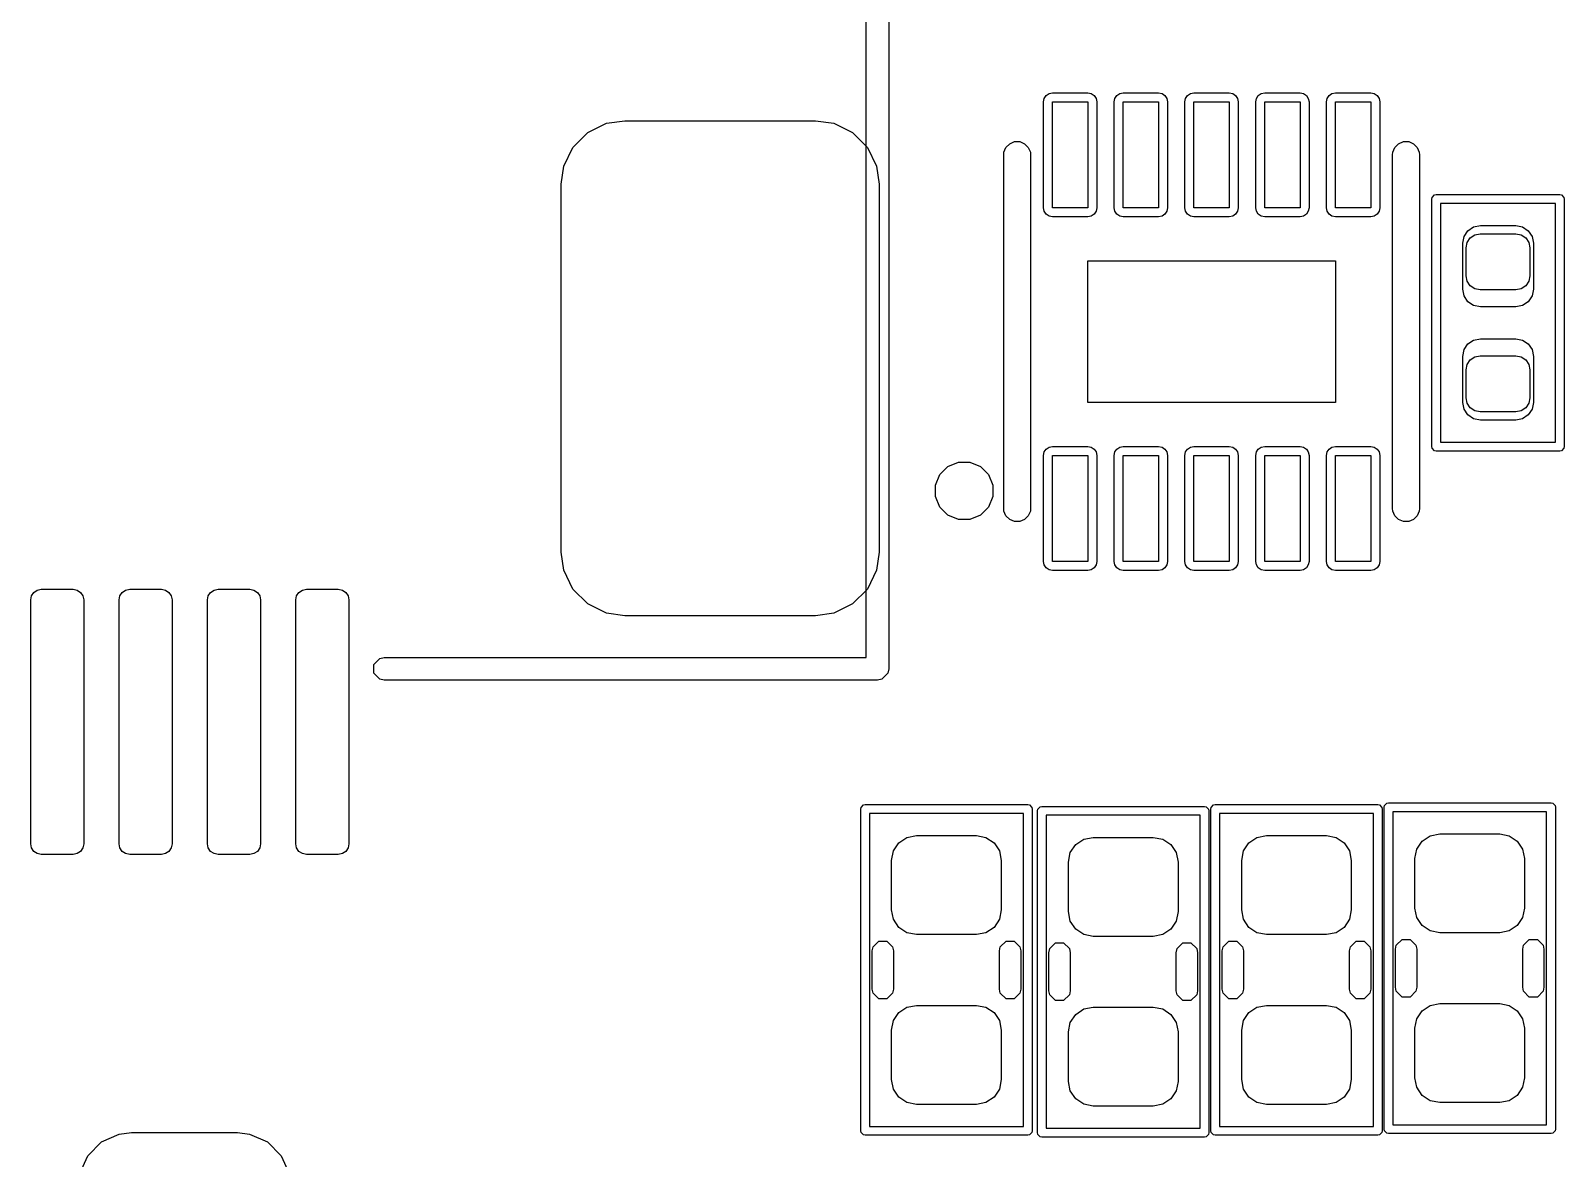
# Model space of a CAD drawing. Extents: x 76 to 193, y -170 to -23.
# Drawn here: x 153.09 to 161.77, y -89.65 to -83.27 of the extents above; entities that cross this region are included whole.
import ezdxf

# ---------------------------------------------------------------- set-up
doc = ezdxf.new("R2010")
doc.units = 0
doc.layers.add('BLACK', color=7, linetype='CONTINUOUS')

msp = doc.modelspace()

# ---------------------------------------------------------------- linework, layer by layer
at = {"layer": 'BLACK', "linetype": 'Continuous'}
for p, q in [((157.821, -86.81882), (157.821, -82.14582)), ((157.948, -82.08232), (157.948, -86.88232)), ((158.85506, -83.628637), (158.8745, -83.62477)), ((158.8745, -83.62477), (159.0745, -83.62477)), ((159.0745, -83.62477), (159.09394, -83.628637)), ((159.25506, -83.628637), (159.2745, -83.62477)), ((159.2745, -83.62477), (159.4745, -83.62477)), ((159.4745, -83.62477), (159.49394, -83.628637)), ((159.65506, -83.628637), (159.6745, -83.62477)), ((159.6745, -83.62477), (159.8745, -83.62477)), ((159.8745, -83.62477), (159.89394, -83.628637)), ((160.05506, -83.628637), (160.0745, -83.62477)), ((160.0745, -83.62477), (160.2745, -83.62477)), ((160.2745, -83.62477), (160.29394, -83.628637)), ((160.45506, -83.628637), (160.4745, -83.62477)), ((160.4745, -83.62477), (160.6745, -83.62477)), ((160.6745, -83.62477), (160.69394, -83.628637)), ((158.8237, -83.67557), (158.827567, -83.65613)), ((158.8237, -84.27557), (158.8237, -83.67557)), ((158.827567, -83.65613), (158.838579, -83.639649)), ((158.838579, -83.639649), (158.85506, -83.628637)), ((158.8745, -84.27557), (158.8745, -83.67557)), ((158.8745, -83.67557), (159.0745, -83.67557)), ((159.0745, -83.67557), (159.0745, -84.27557)), ((159.09394, -83.628637), (159.110421, -83.639649)), ((159.110421, -83.639649), (159.121433, -83.65613)), ((159.121433, -83.65613), (159.1253, -83.67557)), ((159.1253, -83.67557), (159.1253, -84.27557)), ((159.2237, -83.67557), (159.227567, -83.65613)), ((159.2237, -84.27557), (159.2237, -83.67557)), ((159.227567, -83.65613), (159.238579, -83.639649)), ((159.238579, -83.639649), (159.25506, -83.628637)), ((159.2745, -84.27557), (159.2745, -83.67557)), ((159.2745, -83.67557), (159.4745, -83.67557)), ((159.4745, -83.67557), (159.4745, -84.27557)), ((159.49394, -83.628637), (159.510421, -83.639649)), ((159.510421, -83.639649), (159.521433, -83.65613)), ((159.521433, -83.65613), (159.5253, -83.67557)), ((159.5253, -83.67557), (159.5253, -84.27557)), ((159.6237, -83.67557), (159.627567, -83.65613)), ((159.6237, -84.27557), (159.6237, -83.67557)), ((159.627567, -83.65613), (159.638579, -83.639649)), ((159.638579, -83.639649), (159.65506, -83.628637)), ((159.6745, -84.27557), (159.6745, -83.67557)), ((159.6745, -83.67557), (159.8745, -83.67557)), ((159.8745, -83.67557), (159.8745, -84.27557)), ((159.89394, -83.628637), (159.910421, -83.639649)), ((159.910421, -83.639649), (159.921433, -83.65613)), ((159.921433, -83.65613), (159.9253, -83.67557)), ((159.9253, -83.67557), (159.9253, -84.27557)), ((160.0237, -83.67557), (160.027567, -83.65613)), ((160.0237, -84.27557), (160.0237, -83.67557)), ((160.027567, -83.65613), (160.038579, -83.639649)), ((160.038579, -83.639649), (160.05506, -83.628637)), ((160.0745, -84.27557), (160.0745, -83.67557)), ((160.0745, -83.67557), (160.2745, -83.67557)), ((160.2745, -83.67557), (160.2745, -84.27557)), ((160.29394, -83.628637), (160.310421, -83.639649)), ((160.310421, -83.639649), (160.321433, -83.65613)), ((160.321433, -83.65613), (160.3253, -83.67557)), ((160.3253, -83.67557), (160.3253, -84.27557)), ((160.4237, -83.67557), (160.427567, -83.65613)), ((160.4237, -84.27557), (160.4237, -83.67557)), ((160.427567, -83.65613), (160.438579, -83.639649)), ((160.438579, -83.639649), (160.45506, -83.628637)), ((160.4745, -84.27557), (160.4745, -83.67557)), ((160.4745, -83.67557), (160.6745, -83.67557)), ((160.6745, -83.67557), (160.6745, -84.27557)), ((160.69394, -83.628637), (160.710421, -83.639649)), ((160.710421, -83.639649), (160.721433, -83.65613)), ((160.721433, -83.65613), (160.7253, -83.67557)), ((160.7253, -83.67557), (160.7253, -84.27557)), ((156.245312, -83.849334), (156.351779, -83.797286)), ((156.245312, -83.849334), (156.351779, -83.797286)), ((156.351779, -83.797286), (156.4545, -83.78232)), ((156.351779, -83.797286), (156.4545, -83.78232)), ((156.4545, -83.78232), (157.5345, -83.78232)), ((156.4545, -83.78232), (157.5345, -83.78232)), ((157.5345, -83.78232), (157.637221, -83.797286)), ((157.5345, -83.78232), (157.637221, -83.797286)), ((157.637221, -83.797286), (157.743688, -83.849334)), ((157.637221, -83.797286), (157.743688, -83.849334)), ((156.161514, -83.933132), (156.245312, -83.849334)), ((156.161514, -83.933132), (156.245312, -83.849334)), ((157.743688, -83.849334), (157.827486, -83.933132)), ((157.743688, -83.849334), (157.827486, -83.933132)), ((156.109466, -84.039599), (156.161514, -83.933132)), ((156.109466, -84.039599), (156.161514, -83.933132)), ((157.827486, -83.933132), (157.879534, -84.039599)), ((157.827486, -83.933132), (157.879534, -84.039599)), ((158.598505, -83.97557), (158.599965, -83.960744)), ((158.599965, -83.960744), (158.611312, -83.933349)), ((158.611312, -83.933349), (158.632279, -83.912382)), ((158.632279, -83.912382), (158.659674, -83.901035)), ((158.659674, -83.901035), (158.689326, -83.901035)), ((158.689326, -83.901035), (158.716721, -83.912382)), ((158.716721, -83.912382), (158.737688, -83.933349)), ((158.737688, -83.933349), (158.749035, -83.960744)), ((158.749035, -83.960744), (158.750495, -83.97557)), ((160.798505, -83.97557), (160.799965, -83.960744)), ((160.799965, -83.960744), (160.811312, -83.933349)), ((160.811312, -83.933349), (160.832279, -83.912382)), ((160.832279, -83.912382), (160.859674, -83.901035)), ((160.859674, -83.901035), (160.889326, -83.901035)), ((160.889326, -83.901035), (160.916721, -83.912382)), ((160.916721, -83.912382), (160.937688, -83.933349)), ((160.937688, -83.933349), (160.949035, -83.960744)), ((160.949035, -83.960744), (160.950495, -83.97557)), ((156.0945, -84.14232), (156.109466, -84.039599)), ((156.0945, -84.14232), (156.109466, -84.039599)), ((157.879534, -84.039599), (157.8945, -84.14232)), ((157.879534, -84.039599), (157.8945, -84.14232)), ((158.598505, -85.97558), (158.598505, -83.97557)), ((158.750495, -83.97557), (158.750495, -85.97558)), ((160.798505, -85.97558), (160.798505, -83.97557)), ((160.950495, -83.97557), (160.950495, -85.97558)), ((156.0945, -86.22232), (156.0945, -84.14232)), ((156.0945, -86.22232), (156.0945, -84.14232)), ((157.8945, -84.14232), (157.8945, -86.22232)), ((157.8945, -84.14232), (157.8945, -86.22232)), ((161.0195, -84.22557), (161.021403, -84.216003)), ((161.0195, -85.62557), (161.0195, -84.22557)), ((161.021403, -84.216003), (161.034933, -84.202473)), ((161.034933, -84.202473), (161.0445, -84.20057)), ((161.0445, -84.20057), (161.7445, -84.20057)), ((161.7445, -84.20057), (161.754067, -84.202473)), ((161.754067, -84.202473), (161.767597, -84.216003)), ((161.767597, -84.216003), (161.7695, -84.22557)), ((161.7695, -84.22557), (161.7695, -85.62557)), ((158.827567, -84.29501), (158.8237, -84.27557)), ((158.838579, -84.311491), (158.827567, -84.29501)), ((158.85506, -84.322503), (158.838579, -84.311491)), ((159.0745, -84.27557), (158.8745, -84.27557)), ((159.110421, -84.311491), (159.09394, -84.322503)), ((159.121433, -84.29501), (159.110421, -84.311491)), ((159.1253, -84.27557), (159.121433, -84.29501)), ((159.227567, -84.29501), (159.2237, -84.27557)), ((159.238579, -84.311491), (159.227567, -84.29501)), ((159.25506, -84.322503), (159.238579, -84.311491)), ((159.4745, -84.27557), (159.2745, -84.27557)), ((159.510421, -84.311491), (159.49394, -84.322503)), ((159.521433, -84.29501), (159.510421, -84.311491)), ((159.5253, -84.27557), (159.521433, -84.29501)), ((159.627567, -84.29501), (159.6237, -84.27557)), ((159.638579, -84.311491), (159.627567, -84.29501)), ((159.65506, -84.322503), (159.638579, -84.311491)), ((159.8745, -84.27557), (159.6745, -84.27557)), ((159.910421, -84.311491), (159.89394, -84.322503)), ((159.921433, -84.29501), (159.910421, -84.311491)), ((159.9253, -84.27557), (159.921433, -84.29501)), ((160.027567, -84.29501), (160.0237, -84.27557)), ((160.038579, -84.311491), (160.027567, -84.29501)), ((160.05506, -84.322503), (160.038579, -84.311491)), ((160.2745, -84.27557), (160.0745, -84.27557)), ((160.310421, -84.311491), (160.29394, -84.322503)), ((160.321433, -84.29501), (160.310421, -84.311491)), ((160.3253, -84.27557), (160.321433, -84.29501)), ((160.427567, -84.29501), (160.4237, -84.27557)), ((160.438579, -84.311491), (160.427567, -84.29501)), ((160.45506, -84.322503), (160.438579, -84.311491)), ((160.6745, -84.27557), (160.4745, -84.27557)), ((160.710421, -84.311491), (160.69394, -84.322503)), ((160.721433, -84.29501), (160.710421, -84.311491)), ((160.7253, -84.27557), (160.721433, -84.29501)), ((161.0695, -84.25057), (161.0695, -85.60057)), ((161.7195, -84.25057), (161.0695, -84.25057)), ((161.7195, -85.60057), (161.7195, -84.25057)), ((158.8745, -84.32637), (158.85506, -84.322503)), ((159.0745, -84.32637), (158.8745, -84.32637)), ((159.09394, -84.322503), (159.0745, -84.32637)), ((159.2745, -84.32637), (159.25506, -84.322503)), ((159.4745, -84.32637), (159.2745, -84.32637)), ((159.49394, -84.322503), (159.4745, -84.32637)), ((159.6745, -84.32637), (159.65506, -84.322503)), ((159.8745, -84.32637), (159.6745, -84.32637)), ((159.89394, -84.322503), (159.8745, -84.32637)), ((160.0745, -84.32637), (160.05506, -84.322503)), ((160.2745, -84.32637), (160.0745, -84.32637)), ((160.29394, -84.322503), (160.2745, -84.32637)), ((160.4745, -84.32637), (160.45506, -84.322503)), ((160.6745, -84.32637), (160.4745, -84.32637)), ((160.69394, -84.322503), (160.6745, -84.32637)), ((161.202112, -84.437302), (161.223789, -84.404859)), ((161.223789, -84.404859), (161.256232, -84.383182)), ((161.256232, -84.383182), (161.2945, -84.37557)), ((161.2945, -84.37557), (161.4945, -84.37557)), ((161.4945, -84.37557), (161.532768, -84.383182)), ((161.532768, -84.383182), (161.565211, -84.404859)), ((161.565211, -84.404859), (161.586888, -84.437302)), ((161.1945, -84.47557), (161.202112, -84.437302)), ((161.1945, -84.73557), (161.1945, -84.47557)), ((161.2145, -84.50107), (161.220552, -84.470647)), ((161.220552, -84.470647), (161.237785, -84.444855)), ((161.237785, -84.444855), (161.263577, -84.427622)), ((161.263577, -84.427622), (161.294, -84.42157)), ((161.294, -84.42157), (161.495, -84.42157)), ((161.495, -84.42157), (161.525423, -84.427622)), ((161.525423, -84.427622), (161.551215, -84.444855)), ((161.551215, -84.444855), (161.568448, -84.470647)), ((161.568448, -84.470647), (161.5745, -84.50107)), ((161.586888, -84.437302), (161.5945, -84.47557)), ((161.5945, -84.47557), (161.5945, -84.73557)), ((159.0745, -85.37557), (159.0745, -84.57557)), ((159.0745, -84.57557), (160.4745, -84.57557)), ((159.0745, -85.37557), (159.0745, -84.57557)), ((159.0745, -84.57557), (160.4745, -84.57557)), ((160.4745, -84.57557), (160.4745, -85.37557)), ((160.4745, -84.57557), (160.4745, -85.37557)), ((161.2145, -84.66007), (161.2145, -84.50107)), ((161.5745, -84.50107), (161.5745, -84.66007)), ((161.220552, -84.690493), (161.2145, -84.66007)), ((161.5745, -84.66007), (161.568448, -84.690493)), ((161.202112, -84.773838), (161.1945, -84.73557)), ((161.237785, -84.716285), (161.220552, -84.690493)), ((161.263577, -84.733518), (161.237785, -84.716285)), ((161.294, -84.73957), (161.263577, -84.733518)), ((161.495, -84.73957), (161.294, -84.73957)), ((161.525423, -84.733518), (161.495, -84.73957)), ((161.551215, -84.716285), (161.525423, -84.733518)), ((161.568448, -84.690493), (161.551215, -84.716285)), ((161.5945, -84.73557), (161.586888, -84.773838)), ((161.223789, -84.806281), (161.202112, -84.773838)), ((161.256232, -84.827958), (161.223789, -84.806281)), ((161.2945, -84.83557), (161.256232, -84.827958)), ((161.4945, -84.83557), (161.2945, -84.83557)), ((161.532768, -84.827958), (161.4945, -84.83557)), ((161.565211, -84.806281), (161.532768, -84.827958)), ((161.586888, -84.773838), (161.565211, -84.806281)), ((161.1945, -85.11557), (161.202112, -85.077302)), ((161.202112, -85.077302), (161.223789, -85.044859)), ((161.223789, -85.044859), (161.256232, -85.023182)), ((161.256232, -85.023182), (161.2945, -85.01557)), ((161.2945, -85.01557), (161.4945, -85.01557)), ((161.4945, -85.01557), (161.532768, -85.023182)), ((161.532768, -85.023182), (161.565211, -85.044859)), ((161.565211, -85.044859), (161.586888, -85.077302)), ((161.586888, -85.077302), (161.5945, -85.11557)), ((161.1945, -85.37557), (161.1945, -85.11557)), ((161.2145, -85.19107), (161.220552, -85.160647)), ((161.220552, -85.160647), (161.237785, -85.134855)), ((161.237785, -85.134855), (161.263577, -85.117622)), ((161.263577, -85.117622), (161.294, -85.11157)), ((161.294, -85.11157), (161.495, -85.11157)), ((161.495, -85.11157), (161.525423, -85.117622)), ((161.525423, -85.117622), (161.551215, -85.134855)), ((161.551215, -85.134855), (161.568448, -85.160647)), ((161.568448, -85.160647), (161.5745, -85.19107)), ((161.5945, -85.11557), (161.5945, -85.37557)), ((161.2145, -85.35007), (161.2145, -85.19107)), ((161.5745, -85.19107), (161.5745, -85.35007)), ((161.220552, -85.380493), (161.2145, -85.35007)), ((161.5745, -85.35007), (161.568448, -85.380493)), ((160.4745, -85.37557), (159.0745, -85.37557)), ((160.4745, -85.37557), (159.0745, -85.37557)), ((161.202112, -85.413838), (161.1945, -85.37557)), ((161.223789, -85.446281), (161.202112, -85.413838)), ((161.237785, -85.406285), (161.220552, -85.380493)), ((161.256232, -85.467958), (161.223789, -85.446281)), ((161.263577, -85.423518), (161.237785, -85.406285)), ((161.294, -85.42957), (161.263577, -85.423518)), ((161.495, -85.42957), (161.294, -85.42957)), ((161.525423, -85.423518), (161.495, -85.42957)), ((161.551215, -85.406285), (161.525423, -85.423518)), ((161.565211, -85.446281), (161.532768, -85.467958)), ((161.568448, -85.380493), (161.551215, -85.406285)), ((161.586888, -85.413838), (161.565211, -85.446281)), ((161.5945, -85.37557), (161.586888, -85.413838)), ((161.2945, -85.47557), (161.256232, -85.467958)), ((161.4945, -85.47557), (161.2945, -85.47557)), ((161.532768, -85.467958), (161.4945, -85.47557)), ((161.0695, -85.60057), (161.7195, -85.60057)), ((158.8237, -85.67558), (158.827567, -85.65614)), ((158.8237, -86.27558), (158.8237, -85.67558)), ((158.827567, -85.65614), (158.838579, -85.639659)), ((158.838579, -85.639659), (158.85506, -85.628647)), ((158.85506, -85.628647), (158.8745, -85.62478)), ((158.8745, -85.62478), (159.0745, -85.62478)), ((158.8745, -86.27558), (158.8745, -85.67558)), ((158.8745, -85.67558), (159.0745, -85.67558)), ((159.0745, -85.62478), (159.09394, -85.628647)), ((159.0745, -85.67558), (159.0745, -86.27558)), ((159.09394, -85.628647), (159.110421, -85.639659)), ((159.110421, -85.639659), (159.121433, -85.65614)), ((159.121433, -85.65614), (159.1253, -85.67558)), ((159.1253, -85.67558), (159.1253, -86.27558)), ((159.2237, -85.67558), (159.227567, -85.65614)), ((159.2237, -86.27558), (159.2237, -85.67558)), ((159.227567, -85.65614), (159.238579, -85.639659)), ((159.238579, -85.639659), (159.25506, -85.628647)), ((159.25506, -85.628647), (159.2745, -85.62478)), ((159.2745, -85.62478), (159.4745, -85.62478)), ((159.2745, -86.27558), (159.2745, -85.67558)), ((159.2745, -85.67558), (159.4745, -85.67558)), ((159.4745, -85.62478), (159.49394, -85.628647)), ((159.4745, -85.67558), (159.4745, -86.27558)), ((159.49394, -85.628647), (159.510421, -85.639659)), ((159.510421, -85.639659), (159.521433, -85.65614)), ((159.521433, -85.65614), (159.5253, -85.67558)), ((159.5253, -85.67558), (159.5253, -86.27558)), ((159.6237, -85.67558), (159.627567, -85.65614)), ((159.6237, -86.27558), (159.6237, -85.67558)), ((159.627567, -85.65614), (159.638579, -85.639659)), ((159.638579, -85.639659), (159.65506, -85.628647)), ((159.65506, -85.628647), (159.6745, -85.62478)), ((159.6745, -85.62478), (159.8745, -85.62478)), ((159.6745, -86.27558), (159.6745, -85.67558)), ((159.6745, -85.67558), (159.8745, -85.67558)), ((159.8745, -85.62478), (159.89394, -85.628647)), ((159.8745, -85.67558), (159.8745, -86.27558)), ((159.89394, -85.628647), (159.910421, -85.639659)), ((159.910421, -85.639659), (159.921433, -85.65614)), ((159.921433, -85.65614), (159.9253, -85.67558)), ((159.9253, -85.67558), (159.9253, -86.27558)), ((160.0237, -85.67558), (160.027567, -85.65614)), ((160.0237, -86.27558), (160.0237, -85.67558)), ((160.027567, -85.65614), (160.038579, -85.639659)), ((160.038579, -85.639659), (160.05506, -85.628647)), ((160.05506, -85.628647), (160.0745, -85.62478)), ((160.0745, -85.62478), (160.2745, -85.62478)), ((160.0745, -86.27558), (160.0745, -85.67558)), ((160.0745, -85.67558), (160.2745, -85.67558)), ((160.2745, -85.62478), (160.29394, -85.628647)), ((160.2745, -85.67558), (160.2745, -86.27558)), ((160.29394, -85.628647), (160.310421, -85.639659)), ((160.310421, -85.639659), (160.321433, -85.65614)), ((160.321433, -85.65614), (160.3253, -85.67558)), ((160.3253, -85.67558), (160.3253, -86.27558)), ((160.4237, -85.67558), (160.427567, -85.65614)), ((160.4237, -86.27558), (160.4237, -85.67558)), ((160.427567, -85.65614), (160.438579, -85.639659)), ((160.438579, -85.639659), (160.45506, -85.628647)), ((160.45506, -85.628647), (160.4745, -85.62478)), ((160.4745, -85.62478), (160.6745, -85.62478)), ((160.4745, -86.27558), (160.4745, -85.67558)), ((160.4745, -85.67558), (160.6745, -85.67558)), ((160.6745, -85.62478), (160.69394, -85.628647)), ((160.6745, -85.67558), (160.6745, -86.27558)), ((160.69394, -85.628647), (160.710421, -85.639659)), ((160.710421, -85.639659), (160.721433, -85.65614)), ((160.721433, -85.65614), (160.7253, -85.67558)), ((160.7253, -85.67558), (160.7253, -86.27558)), ((161.021403, -85.635137), (161.0195, -85.62557)), ((161.034933, -85.648667), (161.021403, -85.635137)), ((161.0445, -85.65057), (161.034933, -85.648667)), ((161.7445, -85.65057), (161.0445, -85.65057)), ((161.754067, -85.648667), (161.7445, -85.65057)), ((161.767597, -85.635137), (161.754067, -85.648667)), ((161.7695, -85.62557), (161.767597, -85.635137)), ((158.212572, -85.843371), (158.237224, -85.783855)), ((158.237224, -85.783855), (158.282775, -85.738304)), ((158.282775, -85.738304), (158.342291, -85.713652)), ((158.342291, -85.713652), (158.406709, -85.713652)), ((158.406709, -85.713652), (158.466225, -85.738304)), ((158.466225, -85.738304), (158.511776, -85.783855)), ((158.511776, -85.783855), (158.536428, -85.843371)), ((158.212572, -85.907789), (158.212572, -85.843371)), ((158.536428, -85.843371), (158.536428, -85.907789)), ((158.237224, -85.967305), (158.212572, -85.907789)), ((158.282775, -86.012856), (158.237224, -85.967305)), ((158.511776, -85.967305), (158.466225, -86.012856)), ((158.536428, -85.907789), (158.511776, -85.967305)), ((158.342291, -86.037508), (158.282775, -86.012856)), ((158.406709, -86.037508), (158.342291, -86.037508)), ((158.466225, -86.012856), (158.406709, -86.037508)), ((158.599965, -85.990406), (158.598505, -85.97558)), ((158.611312, -86.017801), (158.599965, -85.990406)), ((158.632279, -86.038768), (158.611312, -86.017801)), ((158.659674, -86.050115), (158.632279, -86.038768)), ((158.689326, -86.050115), (158.659674, -86.050115)), ((158.716721, -86.038768), (158.689326, -86.050115)), ((158.737688, -86.017801), (158.716721, -86.038768)), ((158.749035, -85.990406), (158.737688, -86.017801)), ((158.750495, -85.97558), (158.749035, -85.990406)), ((160.799965, -85.990406), (160.798505, -85.97558)), ((160.811312, -86.017801), (160.799965, -85.990406)), ((160.832279, -86.038768), (160.811312, -86.017801)), ((160.859674, -86.050115), (160.832279, -86.038768)), ((160.889326, -86.050115), (160.859674, -86.050115)), ((160.916721, -86.038768), (160.889326, -86.050115)), ((160.937688, -86.017801), (160.916721, -86.038768)), ((160.949035, -85.990406), (160.937688, -86.017801)), ((160.950495, -85.97558), (160.949035, -85.990406)), ((156.109466, -86.325041), (156.0945, -86.22232)), ((156.109466, -86.325041), (156.0945, -86.22232)), ((157.8945, -86.22232), (157.879534, -86.325041)), ((157.8945, -86.22232), (157.879534, -86.325041)), ((158.827567, -86.29502), (158.8237, -86.27558)), ((158.838579, -86.311501), (158.827567, -86.29502)), ((158.85506, -86.322513), (158.838579, -86.311501)), ((159.0745, -86.27558), (158.8745, -86.27558)), ((159.110421, -86.311501), (159.09394, -86.322513)), ((159.121433, -86.29502), (159.110421, -86.311501)), ((159.1253, -86.27558), (159.121433, -86.29502)), ((159.227567, -86.29502), (159.2237, -86.27558)), ((159.238579, -86.311501), (159.227567, -86.29502)), ((159.25506, -86.322513), (159.238579, -86.311501)), ((159.4745, -86.27558), (159.2745, -86.27558)), ((159.510421, -86.311501), (159.49394, -86.322513)), ((159.521433, -86.29502), (159.510421, -86.311501)), ((159.5253, -86.27558), (159.521433, -86.29502)), ((159.627567, -86.29502), (159.6237, -86.27558)), ((159.638579, -86.311501), (159.627567, -86.29502)), ((159.65506, -86.322513), (159.638579, -86.311501)), ((159.8745, -86.27558), (159.6745, -86.27558)), ((159.910421, -86.311501), (159.89394, -86.322513)), ((159.921433, -86.29502), (159.910421, -86.311501)), ((159.9253, -86.27558), (159.921433, -86.29502)), ((160.027567, -86.29502), (160.0237, -86.27558)), ((160.038579, -86.311501), (160.027567, -86.29502)), ((160.05506, -86.322513), (160.038579, -86.311501)), ((160.2745, -86.27558), (160.0745, -86.27558)), ((160.310421, -86.311501), (160.29394, -86.322513)), ((160.321433, -86.29502), (160.310421, -86.311501)), ((160.3253, -86.27558), (160.321433, -86.29502)), ((160.427567, -86.29502), (160.4237, -86.27558)), ((160.438579, -86.311501), (160.427567, -86.29502)), ((160.45506, -86.322513), (160.438579, -86.311501)), ((160.6745, -86.27558), (160.4745, -86.27558)), ((160.710421, -86.311501), (160.69394, -86.322513)), ((160.721433, -86.29502), (160.710421, -86.311501)), ((160.7253, -86.27558), (160.721433, -86.29502)), ((156.161514, -86.431508), (156.109466, -86.325041)), ((156.161514, -86.431508), (156.109466, -86.325041)), ((157.879534, -86.325041), (157.827486, -86.431508)), ((157.879534, -86.325041), (157.827486, -86.431508)), ((158.8745, -86.32638), (158.85506, -86.322513)), ((159.0745, -86.32638), (158.8745, -86.32638)), ((159.09394, -86.322513), (159.0745, -86.32638)), ((159.2745, -86.32638), (159.25506, -86.322513)), ((159.4745, -86.32638), (159.2745, -86.32638)), ((159.49394, -86.322513), (159.4745, -86.32638)), ((159.6745, -86.32638), (159.65506, -86.322513)), ((159.8745, -86.32638), (159.6745, -86.32638)), ((159.89394, -86.322513), (159.8745, -86.32638)), ((160.0745, -86.32638), (160.05506, -86.322513)), ((160.2745, -86.32638), (160.0745, -86.32638)), ((160.29394, -86.322513), (160.2745, -86.32638)), ((160.4745, -86.32638), (160.45506, -86.322513)), ((160.6745, -86.32638), (160.4745, -86.32638)), ((160.69394, -86.322513), (160.6745, -86.32638)), ((153.0945, -86.49232), (153.099067, -86.469359)), ((153.0945, -86.49232), (153.099067, -86.469359)), ((153.099067, -86.469359), (153.112074, -86.449894)), ((153.099067, -86.469359), (153.112074, -86.449894)), ((153.112074, -86.449894), (153.131539, -86.436887)), ((153.112074, -86.449894), (153.131539, -86.436887)), ((153.131539, -86.436887), (153.1545, -86.43232)), ((153.131539, -86.436887), (153.1545, -86.43232)), ((153.1545, -86.43232), (153.3345, -86.43232)), ((153.1545, -86.43232), (153.3345, -86.43232)), ((153.3345, -86.43232), (153.357461, -86.436887)), ((153.3345, -86.43232), (153.357461, -86.436887)), ((153.357461, -86.436887), (153.376926, -86.449894)), ((153.357461, -86.436887), (153.376926, -86.449894)), ((153.376926, -86.449894), (153.389933, -86.469359)), ((153.376926, -86.449894), (153.389933, -86.469359)), ((153.389933, -86.469359), (153.3945, -86.49232)), ((153.389933, -86.469359), (153.3945, -86.49232)), ((153.5945, -86.49232), (153.599067, -86.469359)), ((153.5945, -86.49232), (153.599067, -86.469359)), ((153.599067, -86.469359), (153.612074, -86.449894)), ((153.599067, -86.469359), (153.612074, -86.449894)), ((153.612074, -86.449894), (153.631539, -86.436887)), ((153.612074, -86.449894), (153.631539, -86.436887)), ((153.631539, -86.436887), (153.6545, -86.43232)), ((153.631539, -86.436887), (153.6545, -86.43232)), ((153.6545, -86.43232), (153.8345, -86.43232)), ((153.6545, -86.43232), (153.8345, -86.43232)), ((153.8345, -86.43232), (153.857461, -86.436887)), ((153.8345, -86.43232), (153.857461, -86.436887)), ((153.857461, -86.436887), (153.876926, -86.449894)), ((153.857461, -86.436887), (153.876926, -86.449894)), ((153.876926, -86.449894), (153.889933, -86.469359)), ((153.876926, -86.449894), (153.889933, -86.469359)), ((153.889933, -86.469359), (153.8945, -86.49232)), ((153.889933, -86.469359), (153.8945, -86.49232)), ((154.0945, -86.49232), (154.099067, -86.469359)), ((154.0945, -86.49232), (154.099067, -86.469359)), ((154.099067, -86.469359), (154.112074, -86.449894)), ((154.099067, -86.469359), (154.112074, -86.449894)), ((154.112074, -86.449894), (154.131539, -86.436887)), ((154.112074, -86.449894), (154.131539, -86.436887)), ((154.131539, -86.436887), (154.1545, -86.43232)), ((154.131539, -86.436887), (154.1545, -86.43232)), ((154.1545, -86.43232), (154.3345, -86.43232)), ((154.1545, -86.43232), (154.3345, -86.43232)), ((154.3345, -86.43232), (154.357461, -86.436887)), ((154.3345, -86.43232), (154.357461, -86.436887)), ((154.357461, -86.436887), (154.376926, -86.449894)), ((154.357461, -86.436887), (154.376926, -86.449894)), ((154.376926, -86.449894), (154.389933, -86.469359)), ((154.376926, -86.449894), (154.389933, -86.469359)), ((154.389933, -86.469359), (154.3945, -86.49232)), ((154.389933, -86.469359), (154.3945, -86.49232)), ((154.5945, -86.49232), (154.599067, -86.469359)), ((154.5945, -86.49232), (154.599067, -86.469359)), ((154.599067, -86.469359), (154.612074, -86.449894)), ((154.599067, -86.469359), (154.612074, -86.449894)), ((154.612074, -86.449894), (154.631539, -86.436887)), ((154.612074, -86.449894), (154.631539, -86.436887)), ((154.631539, -86.436887), (154.6545, -86.43232)), ((154.631539, -86.436887), (154.6545, -86.43232)), ((154.6545, -86.43232), (154.8345, -86.43232)), ((154.6545, -86.43232), (154.8345, -86.43232)), ((154.8345, -86.43232), (154.857461, -86.436887)), ((154.8345, -86.43232), (154.857461, -86.436887)), ((154.857461, -86.436887), (154.876926, -86.449894)), ((154.857461, -86.436887), (154.876926, -86.449894)), ((154.876926, -86.449894), (154.889933, -86.469359)), ((154.876926, -86.449894), (154.889933, -86.469359)), ((154.889933, -86.469359), (154.8945, -86.49232)), ((154.889933, -86.469359), (154.8945, -86.49232)), ((156.245312, -86.515306), (156.161514, -86.431508)), ((156.245312, -86.515306), (156.161514, -86.431508)), ((157.827486, -86.431508), (157.743688, -86.515306)), ((157.827486, -86.431508), (157.743688, -86.515306)), ((153.0945, -87.87232), (153.0945, -86.49232)), ((153.0945, -87.87232), (153.0945, -86.49232)), ((153.3945, -86.49232), (153.3945, -87.87232)), ((153.3945, -86.49232), (153.3945, -87.87232)), ((153.5945, -87.87232), (153.5945, -86.49232)), ((153.5945, -87.87232), (153.5945, -86.49232)), ((153.8945, -86.49232), (153.8945, -87.87232)), ((153.8945, -86.49232), (153.8945, -87.87232)), ((154.0945, -87.87232), (154.0945, -86.49232)), ((154.0945, -87.87232), (154.0945, -86.49232)), ((154.3945, -86.49232), (154.3945, -87.87232)), ((154.3945, -86.49232), (154.3945, -87.87232)), ((154.5945, -87.87232), (154.5945, -86.49232)), ((154.5945, -87.87232), (154.5945, -86.49232)), ((154.8945, -86.49232), (154.8945, -87.87232)), ((154.8945, -86.49232), (154.8945, -87.87232)), ((156.351779, -86.567354), (156.245312, -86.515306)), ((156.351779, -86.567354), (156.245312, -86.515306)), ((156.4545, -86.58232), (156.351779, -86.567354)), ((156.4545, -86.58232), (156.351779, -86.567354)), ((157.637221, -86.567354), (157.5345, -86.58232)), ((157.637221, -86.567354), (157.5345, -86.58232)), ((157.743688, -86.515306), (157.637221, -86.567354)), ((157.743688, -86.515306), (157.637221, -86.567354)), ((157.5345, -86.58232), (156.4545, -86.58232)), ((157.5345, -86.58232), (156.4545, -86.58232)), ((155.035834, -86.85802), (155.0702, -86.823654)), ((155.0702, -86.823654), (155.0945, -86.81882)), ((155.0945, -86.81882), (157.821, -86.81882)), ((155.035834, -86.90662), (155.035834, -86.85802)), ((155.0702, -86.940986), (155.035834, -86.90662)), ((157.943166, -86.90662), (157.9088, -86.940986)), ((157.948, -86.88232), (157.943166, -86.90662)), ((155.0945, -86.94582), (155.0702, -86.940986)), ((157.8845, -86.94582), (155.0945, -86.94582)), ((157.9088, -86.940986), (157.8845, -86.94582)), ((157.7895, -87.67557), (157.791403, -87.666003)), ((157.7895, -89.49557), (157.7895, -87.67557)), ((157.791403, -87.666003), (157.804933, -87.652473)), ((157.804933, -87.652473), (157.8145, -87.65057)), ((157.8145, -87.65057), (158.7345, -87.65057)), ((157.8395, -87.70057), (157.8395, -89.47057)), ((158.7095, -87.70057), (157.8395, -87.70057)), ((158.7095, -89.47057), (158.7095, -87.70057)), ((158.7345, -87.65057), (158.744067, -87.652473)), ((158.744067, -87.652473), (158.757597, -87.666003)), ((158.757597, -87.666003), (158.7595, -87.67557)), ((158.7595, -87.67557), (158.7595, -89.49557)), ((158.7895, -87.68557), (158.791403, -87.676003)), ((158.7895, -89.50557), (158.7895, -87.68557)), ((158.791403, -87.676003), (158.804933, -87.662473)), ((158.804933, -87.662473), (158.8145, -87.66057)), ((158.8145, -87.66057), (159.7345, -87.66057)), ((159.7345, -87.66057), (159.744067, -87.662473)), ((159.744067, -87.662473), (159.757597, -87.676003)), ((159.757597, -87.676003), (159.7595, -87.68557)), ((159.7595, -87.68557), (159.7595, -89.50557)), ((159.7695, -87.67557), (159.771403, -87.666003)), ((159.7695, -89.49557), (159.7695, -87.67557)), ((159.771403, -87.666003), (159.784933, -87.652473)), ((159.784933, -87.652473), (159.7945, -87.65057)), ((159.7945, -87.65057), (160.7145, -87.65057)), ((159.8195, -87.70057), (159.8195, -89.47057)), ((160.6895, -87.70057), (159.8195, -87.70057)), ((160.6895, -89.47057), (160.6895, -87.70057)), ((160.7145, -87.65057), (160.724067, -87.652473)), ((160.724067, -87.652473), (160.737597, -87.666003)), ((160.737597, -87.666003), (160.7395, -87.67557)), ((160.7395, -87.67557), (160.7395, -89.49557)), ((160.7495, -87.66557), (160.751403, -87.656003)), ((160.7495, -89.48557), (160.7495, -87.66557)), ((160.751403, -87.656003), (160.764933, -87.642473)), ((160.764933, -87.642473), (160.7745, -87.64057)), ((160.7745, -87.64057), (161.6945, -87.64057)), ((160.7995, -87.69057), (160.7995, -89.46057)), ((161.6695, -87.69057), (160.7995, -87.69057)), ((161.6695, -89.46057), (161.6695, -87.69057)), ((161.6945, -87.64057), (161.704067, -87.642473)), ((161.704067, -87.642473), (161.717597, -87.656003)), ((161.717597, -87.656003), (161.7195, -87.66557)), ((161.7195, -87.66557), (161.7195, -89.48557)), ((158.8395, -87.71057), (158.8395, -89.48057)), ((159.7095, -87.71057), (158.8395, -87.71057)), ((159.7095, -89.48057), (159.7095, -87.71057)), ((153.099067, -87.895281), (153.0945, -87.87232)), ((153.099067, -87.895281), (153.0945, -87.87232)), ((153.3945, -87.87232), (153.389933, -87.895281)), ((153.3945, -87.87232), (153.389933, -87.895281)), ((153.599067, -87.895281), (153.5945, -87.87232)), ((153.599067, -87.895281), (153.5945, -87.87232)), ((153.8945, -87.87232), (153.889933, -87.895281)), ((153.8945, -87.87232), (153.889933, -87.895281)), ((154.099067, -87.895281), (154.0945, -87.87232)), ((154.099067, -87.895281), (154.0945, -87.87232)), ((154.3945, -87.87232), (154.389933, -87.895281)), ((154.3945, -87.87232), (154.389933, -87.895281)), ((154.599067, -87.895281), (154.5945, -87.87232)), ((154.599067, -87.895281), (154.5945, -87.87232)), ((154.8945, -87.87232), (154.889933, -87.895281)), ((154.8945, -87.87232), (154.889933, -87.895281)), ((157.975157, -87.911994), (158.005505, -87.866575)), ((157.975157, -87.911994), (158.005505, -87.866575)), ((158.005505, -87.866575), (158.050924, -87.836227)), ((158.005505, -87.866575), (158.050924, -87.836227)), ((158.050924, -87.836227), (158.1045, -87.82557)), ((158.050924, -87.836227), (158.1045, -87.82557)), ((158.1045, -87.82557), (158.4445, -87.82557)), ((158.1045, -87.82557), (158.4445, -87.82557)), ((158.4445, -87.82557), (158.498076, -87.836227)), ((158.4445, -87.82557), (158.498076, -87.836227)), ((158.498076, -87.836227), (158.543495, -87.866575)), ((158.498076, -87.836227), (158.543495, -87.866575)), ((158.543495, -87.866575), (158.573843, -87.911994)), ((158.543495, -87.866575), (158.573843, -87.911994)), ((158.975157, -87.921994), (159.005505, -87.876575)), ((158.975157, -87.921994), (159.005505, -87.876575)), ((159.005505, -87.876575), (159.050924, -87.846227)), ((159.005505, -87.876575), (159.050924, -87.846227)), ((159.050924, -87.846227), (159.1045, -87.83557)), ((159.050924, -87.846227), (159.1045, -87.83557)), ((159.1045, -87.83557), (159.4445, -87.83557)), ((159.1045, -87.83557), (159.4445, -87.83557)), ((159.4445, -87.83557), (159.498076, -87.846227)), ((159.4445, -87.83557), (159.498076, -87.846227)), ((159.498076, -87.846227), (159.543495, -87.876575)), ((159.498076, -87.846227), (159.543495, -87.876575)), ((159.543495, -87.876575), (159.573843, -87.921994)), ((159.543495, -87.876575), (159.573843, -87.921994)), ((159.955157, -87.911994), (159.985505, -87.866575)), ((159.955157, -87.911994), (159.985505, -87.866575)), ((159.985505, -87.866575), (160.030924, -87.836227)), ((159.985505, -87.866575), (160.030924, -87.836227)), ((160.030924, -87.836227), (160.0845, -87.82557)), ((160.030924, -87.836227), (160.0845, -87.82557)), ((160.0845, -87.82557), (160.4245, -87.82557)), ((160.0845, -87.82557), (160.4245, -87.82557)), ((160.4245, -87.82557), (160.478076, -87.836227)), ((160.4245, -87.82557), (160.478076, -87.836227)), ((160.478076, -87.836227), (160.523495, -87.866575)), ((160.478076, -87.836227), (160.523495, -87.866575)), ((160.523495, -87.866575), (160.553843, -87.911994)), ((160.523495, -87.866575), (160.553843, -87.911994)), ((160.935157, -87.901994), (160.965505, -87.856575)), ((160.935157, -87.901994), (160.965505, -87.856575)), ((160.965505, -87.856575), (161.010924, -87.826227)), ((160.965505, -87.856575), (161.010924, -87.826227)), ((161.010924, -87.826227), (161.0645, -87.81557)), ((161.010924, -87.826227), (161.0645, -87.81557)), ((161.0645, -87.81557), (161.4045, -87.81557)), ((161.0645, -87.81557), (161.4045, -87.81557)), ((161.4045, -87.81557), (161.458076, -87.826227)), ((161.4045, -87.81557), (161.458076, -87.826227)), ((161.458076, -87.826227), (161.503495, -87.856575)), ((161.458076, -87.826227), (161.503495, -87.856575)), ((161.503495, -87.856575), (161.533843, -87.901994)), ((161.503495, -87.856575), (161.533843, -87.901994)), ((153.112074, -87.914746), (153.099067, -87.895281)), ((153.112074, -87.914746), (153.099067, -87.895281)), ((153.131539, -87.927753), (153.112074, -87.914746)), ((153.131539, -87.927753), (153.112074, -87.914746)), ((153.1545, -87.93232), (153.131539, -87.927753)), ((153.1545, -87.93232), (153.131539, -87.927753)), ((153.3345, -87.93232), (153.1545, -87.93232)), ((153.3345, -87.93232), (153.1545, -87.93232)), ((153.357461, -87.927753), (153.3345, -87.93232)), ((153.357461, -87.927753), (153.3345, -87.93232)), ((153.376926, -87.914746), (153.357461, -87.927753)), ((153.376926, -87.914746), (153.357461, -87.927753)), ((153.389933, -87.895281), (153.376926, -87.914746)), ((153.389933, -87.895281), (153.376926, -87.914746)), ((153.612074, -87.914746), (153.599067, -87.895281)), ((153.612074, -87.914746), (153.599067, -87.895281)), ((153.631539, -87.927753), (153.612074, -87.914746)), ((153.631539, -87.927753), (153.612074, -87.914746)), ((153.6545, -87.93232), (153.631539, -87.927753)), ((153.6545, -87.93232), (153.631539, -87.927753)), ((153.8345, -87.93232), (153.6545, -87.93232)), ((153.8345, -87.93232), (153.6545, -87.93232)), ((153.857461, -87.927753), (153.8345, -87.93232)), ((153.857461, -87.927753), (153.8345, -87.93232)), ((153.876926, -87.914746), (153.857461, -87.927753)), ((153.876926, -87.914746), (153.857461, -87.927753)), ((153.889933, -87.895281), (153.876926, -87.914746)), ((153.889933, -87.895281), (153.876926, -87.914746)), ((154.112074, -87.914746), (154.099067, -87.895281)), ((154.112074, -87.914746), (154.099067, -87.895281)), ((154.131539, -87.927753), (154.112074, -87.914746)), ((154.131539, -87.927753), (154.112074, -87.914746)), ((154.1545, -87.93232), (154.131539, -87.927753)), ((154.1545, -87.93232), (154.131539, -87.927753)), ((154.3345, -87.93232), (154.1545, -87.93232)), ((154.3345, -87.93232), (154.1545, -87.93232)), ((154.357461, -87.927753), (154.3345, -87.93232)), ((154.357461, -87.927753), (154.3345, -87.93232)), ((154.376926, -87.914746), (154.357461, -87.927753)), ((154.376926, -87.914746), (154.357461, -87.927753)), ((154.389933, -87.895281), (154.376926, -87.914746)), ((154.389933, -87.895281), (154.376926, -87.914746)), ((154.612074, -87.914746), (154.599067, -87.895281)), ((154.612074, -87.914746), (154.599067, -87.895281)), ((154.631539, -87.927753), (154.612074, -87.914746)), ((154.631539, -87.927753), (154.612074, -87.914746)), ((154.6545, -87.93232), (154.631539, -87.927753)), ((154.6545, -87.93232), (154.631539, -87.927753)), ((154.8345, -87.93232), (154.6545, -87.93232)), ((154.8345, -87.93232), (154.6545, -87.93232)), ((154.857461, -87.927753), (154.8345, -87.93232)), ((154.857461, -87.927753), (154.8345, -87.93232)), ((154.876926, -87.914746), (154.857461, -87.927753)), ((154.876926, -87.914746), (154.857461, -87.927753)), ((154.889933, -87.895281), (154.876926, -87.914746)), ((154.889933, -87.895281), (154.876926, -87.914746)), ((157.9645, -87.96557), (157.975157, -87.911994)), ((157.9645, -87.96557), (157.975157, -87.911994)), ((158.573843, -87.911994), (158.5845, -87.96557)), ((158.573843, -87.911994), (158.5845, -87.96557)), ((158.9645, -87.97557), (158.975157, -87.921994)), ((158.9645, -87.97557), (158.975157, -87.921994)), ((159.573843, -87.921994), (159.5845, -87.97557)), ((159.573843, -87.921994), (159.5845, -87.97557)), ((159.9445, -87.96557), (159.955157, -87.911994)), ((159.9445, -87.96557), (159.955157, -87.911994)), ((160.553843, -87.911994), (160.5645, -87.96557)), ((160.553843, -87.911994), (160.5645, -87.96557)), ((160.9245, -87.95557), (160.935157, -87.901994)), ((160.9245, -87.95557), (160.935157, -87.901994)), ((160.9245, -88.23557), (160.9245, -87.95557)), ((160.9245, -88.23557), (160.9245, -87.95557)), ((161.533843, -87.901994), (161.5445, -87.95557)), ((161.533843, -87.901994), (161.5445, -87.95557)), ((161.5445, -87.95557), (161.5445, -88.23557)), ((161.5445, -87.95557), (161.5445, -88.23557)), ((157.9645, -88.24557), (157.9645, -87.96557)), ((157.9645, -88.24557), (157.9645, -87.96557)), ((158.5845, -87.96557), (158.5845, -88.24557)), ((158.5845, -87.96557), (158.5845, -88.24557)), ((158.9645, -88.25557), (158.9645, -87.97557)), ((158.9645, -88.25557), (158.9645, -87.97557)), ((159.5845, -87.97557), (159.5845, -88.25557)), ((159.5845, -87.97557), (159.5845, -88.25557)), ((159.9445, -88.24557), (159.9445, -87.96557)), ((159.9445, -88.24557), (159.9445, -87.96557)), ((160.5645, -87.96557), (160.5645, -88.24557)), ((160.5645, -87.96557), (160.5645, -88.24557)), ((157.975157, -88.299146), (157.9645, -88.24557)), ((157.975157, -88.299146), (157.9645, -88.24557)), ((158.005505, -88.344565), (157.975157, -88.299146)), ((158.005505, -88.344565), (157.975157, -88.299146)), ((158.573843, -88.299146), (158.543495, -88.344565)), ((158.573843, -88.299146), (158.543495, -88.344565)), ((158.5845, -88.24557), (158.573843, -88.299146)), ((158.5845, -88.24557), (158.573843, -88.299146)), ((158.975157, -88.309146), (158.9645, -88.25557)), ((158.975157, -88.309146), (158.9645, -88.25557)), ((159.005505, -88.354565), (158.975157, -88.309146)), ((159.005505, -88.354565), (158.975157, -88.309146)), ((159.573843, -88.309146), (159.543495, -88.354565)), ((159.573843, -88.309146), (159.543495, -88.354565)), ((159.5845, -88.25557), (159.573843, -88.309146)), ((159.5845, -88.25557), (159.573843, -88.309146)), ((159.955157, -88.299146), (159.9445, -88.24557)), ((159.955157, -88.299146), (159.9445, -88.24557)), ((159.985505, -88.344565), (159.955157, -88.299146)), ((159.985505, -88.344565), (159.955157, -88.299146)), ((160.553843, -88.299146), (160.523495, -88.344565)), ((160.553843, -88.299146), (160.523495, -88.344565)), ((160.5645, -88.24557), (160.553843, -88.299146)), ((160.5645, -88.24557), (160.553843, -88.299146)), ((160.935157, -88.289146), (160.9245, -88.23557)), ((160.935157, -88.289146), (160.9245, -88.23557)), ((160.965505, -88.334565), (160.935157, -88.289146)), ((160.965505, -88.334565), (160.935157, -88.289146)), ((161.533843, -88.289146), (161.503495, -88.334565)), ((161.533843, -88.289146), (161.503495, -88.334565)), ((161.5445, -88.23557), (161.533843, -88.289146)), ((161.5445, -88.23557), (161.533843, -88.289146)), ((158.050924, -88.374913), (158.005505, -88.344565)), ((158.050924, -88.374913), (158.005505, -88.344565)), ((158.1045, -88.38557), (158.050924, -88.374913)), ((158.1045, -88.38557), (158.050924, -88.374913)), ((158.4445, -88.38557), (158.1045, -88.38557)), ((158.4445, -88.38557), (158.1045, -88.38557)), ((158.498076, -88.374913), (158.4445, -88.38557)), ((158.498076, -88.374913), (158.4445, -88.38557)), ((158.543495, -88.344565), (158.498076, -88.374913)), ((158.543495, -88.344565), (158.498076, -88.374913)), ((159.050924, -88.384913), (159.005505, -88.354565)), ((159.050924, -88.384913), (159.005505, -88.354565)), ((159.1045, -88.39557), (159.050924, -88.384913)), ((159.1045, -88.39557), (159.050924, -88.384913)), ((159.4445, -88.39557), (159.1045, -88.39557)), ((159.4445, -88.39557), (159.1045, -88.39557)), ((159.498076, -88.384913), (159.4445, -88.39557)), ((159.498076, -88.384913), (159.4445, -88.39557)), ((159.543495, -88.354565), (159.498076, -88.384913)), ((159.543495, -88.354565), (159.498076, -88.384913)), ((160.030924, -88.374913), (159.985505, -88.344565)), ((160.030924, -88.374913), (159.985505, -88.344565)), ((160.0845, -88.38557), (160.030924, -88.374913)), ((160.0845, -88.38557), (160.030924, -88.374913)), ((160.4245, -88.38557), (160.0845, -88.38557)), ((160.4245, -88.38557), (160.0845, -88.38557)), ((160.478076, -88.374913), (160.4245, -88.38557)), ((160.478076, -88.374913), (160.4245, -88.38557)), ((160.523495, -88.344565), (160.478076, -88.374913)), ((160.523495, -88.344565), (160.478076, -88.374913)), ((161.010924, -88.364913), (160.965505, -88.334565)), ((161.010924, -88.364913), (160.965505, -88.334565)), ((161.0645, -88.37557), (161.010924, -88.364913)), ((161.0645, -88.37557), (161.010924, -88.364913)), ((161.4045, -88.37557), (161.0645, -88.37557)), ((161.4045, -88.37557), (161.0645, -88.37557)), ((161.458076, -88.364913), (161.4045, -88.37557)), ((161.458076, -88.364913), (161.4045, -88.37557)), ((161.503495, -88.334565), (161.458076, -88.364913)), ((161.503495, -88.334565), (161.458076, -88.364913)), ((157.8545, -88.477734), (157.859067, -88.454773)), ((157.8545, -88.693406), (157.8545, -88.477734)), ((157.859067, -88.454773), (157.891539, -88.422301)), ((157.891539, -88.422301), (157.937461, -88.422301)), ((157.937461, -88.422301), (157.969933, -88.454773)), ((157.969933, -88.454773), (157.9745, -88.477734)), ((157.9745, -88.477734), (157.9745, -88.693406)), ((158.5745, -88.477734), (158.579067, -88.454773)), ((158.5745, -88.693406), (158.5745, -88.477734)), ((158.579067, -88.454773), (158.611539, -88.422301)), ((158.611539, -88.422301), (158.657461, -88.422301)), ((158.657461, -88.422301), (158.689933, -88.454773)), ((158.689933, -88.454773), (158.6945, -88.477734)), ((158.6945, -88.477734), (158.6945, -88.693406)), ((158.8545, -88.487734), (158.859067, -88.464773)), ((158.859067, -88.464773), (158.891539, -88.432301)), ((158.891539, -88.432301), (158.937461, -88.432301)), ((158.937461, -88.432301), (158.969933, -88.464773)), ((158.969933, -88.464773), (158.9745, -88.487734)), ((159.5745, -88.487734), (159.579067, -88.464773)), ((159.579067, -88.464773), (159.611539, -88.432301)), ((159.611539, -88.432301), (159.657461, -88.432301)), ((159.657461, -88.432301), (159.689933, -88.464773)), ((159.689933, -88.464773), (159.6945, -88.487734)), ((159.8345, -88.477734), (159.839067, -88.454773)), ((159.8345, -88.693406), (159.8345, -88.477734)), ((159.839067, -88.454773), (159.871539, -88.422301)), ((159.871539, -88.422301), (159.917461, -88.422301)), ((159.917461, -88.422301), (159.949933, -88.454773)), ((159.949933, -88.454773), (159.9545, -88.477734)), ((159.9545, -88.477734), (159.9545, -88.693406)), ((160.5545, -88.477734), (160.559067, -88.454773)), ((160.5545, -88.693406), (160.5545, -88.477734)), ((160.559067, -88.454773), (160.591539, -88.422301)), ((160.591539, -88.422301), (160.637461, -88.422301)), ((160.637461, -88.422301), (160.669933, -88.454773)), ((160.669933, -88.454773), (160.6745, -88.477734)), ((160.6745, -88.477734), (160.6745, -88.693406)), ((160.8145, -88.467734), (160.819067, -88.444773)), ((160.8145, -88.683406), (160.8145, -88.467734)), ((160.819067, -88.444773), (160.851539, -88.412301)), ((160.851539, -88.412301), (160.897461, -88.412301)), ((160.897461, -88.412301), (160.929933, -88.444773)), ((160.929933, -88.444773), (160.9345, -88.467734)), ((160.9345, -88.467734), (160.9345, -88.683406)), ((161.5345, -88.467734), (161.539067, -88.444773)), ((161.5345, -88.683406), (161.5345, -88.467734)), ((161.539067, -88.444773), (161.571539, -88.412301)), ((161.571539, -88.412301), (161.617461, -88.412301)), ((161.617461, -88.412301), (161.649933, -88.444773)), ((161.649933, -88.444773), (161.6545, -88.467734)), ((161.6545, -88.467734), (161.6545, -88.683406)), ((158.8545, -88.703406), (158.8545, -88.487734)), ((158.9745, -88.487734), (158.9745, -88.703406)), ((159.5745, -88.703406), (159.5745, -88.487734)), ((159.6945, -88.487734), (159.6945, -88.703406)), ((157.859067, -88.716367), (157.8545, -88.693406)), ((157.891539, -88.748839), (157.859067, -88.716367)), ((157.969933, -88.716367), (157.937461, -88.748839)), ((157.9745, -88.693406), (157.969933, -88.716367)), ((158.579067, -88.716367), (158.5745, -88.693406)), ((158.611539, -88.748839), (158.579067, -88.716367)), ((158.689933, -88.716367), (158.657461, -88.748839)), ((158.6945, -88.693406), (158.689933, -88.716367)), ((158.859067, -88.726367), (158.8545, -88.703406)), ((158.891539, -88.758839), (158.859067, -88.726367)), ((158.969933, -88.726367), (158.937461, -88.758839)), ((158.9745, -88.703406), (158.969933, -88.726367)), ((159.579067, -88.726367), (159.5745, -88.703406)), ((159.611539, -88.758839), (159.579067, -88.726367)), ((159.689933, -88.726367), (159.657461, -88.758839)), ((159.6945, -88.703406), (159.689933, -88.726367)), ((159.839067, -88.716367), (159.8345, -88.693406)), ((159.871539, -88.748839), (159.839067, -88.716367)), ((159.949933, -88.716367), (159.917461, -88.748839)), ((159.9545, -88.693406), (159.949933, -88.716367)), ((160.559067, -88.716367), (160.5545, -88.693406)), ((160.591539, -88.748839), (160.559067, -88.716367)), ((160.669933, -88.716367), (160.637461, -88.748839)), ((160.6745, -88.693406), (160.669933, -88.716367)), ((160.819067, -88.706367), (160.8145, -88.683406)), ((160.851539, -88.738839), (160.819067, -88.706367)), ((160.897461, -88.738839), (160.851539, -88.738839)), ((160.929933, -88.706367), (160.897461, -88.738839)), ((160.9345, -88.683406), (160.929933, -88.706367)), ((161.539067, -88.706367), (161.5345, -88.683406)), ((161.571539, -88.738839), (161.539067, -88.706367)), ((161.617461, -88.738839), (161.571539, -88.738839)), ((161.649933, -88.706367), (161.617461, -88.738839)), ((161.6545, -88.683406), (161.649933, -88.706367)), ((157.937461, -88.748839), (157.891539, -88.748839)), ((157.975157, -88.871994), (158.005505, -88.826575)), ((157.975157, -88.871994), (158.005505, -88.826575)), ((158.005505, -88.826575), (158.050924, -88.796227)), ((158.005505, -88.826575), (158.050924, -88.796227)), ((158.050924, -88.796227), (158.1045, -88.78557)), ((158.050924, -88.796227), (158.1045, -88.78557)), ((158.1045, -88.78557), (158.4445, -88.78557)), ((158.1045, -88.78557), (158.4445, -88.78557)), ((158.4445, -88.78557), (158.498076, -88.796227)), ((158.4445, -88.78557), (158.498076, -88.796227)), ((158.498076, -88.796227), (158.543495, -88.826575)), ((158.498076, -88.796227), (158.543495, -88.826575)), ((158.543495, -88.826575), (158.573843, -88.871994)), ((158.543495, -88.826575), (158.573843, -88.871994)), ((158.657461, -88.748839), (158.611539, -88.748839)), ((158.937461, -88.758839), (158.891539, -88.758839)), ((159.005505, -88.836575), (159.050924, -88.806227)), ((159.005505, -88.836575), (159.050924, -88.806227)), ((159.050924, -88.806227), (159.1045, -88.79557)), ((159.050924, -88.806227), (159.1045, -88.79557)), ((159.1045, -88.79557), (159.4445, -88.79557)), ((159.1045, -88.79557), (159.4445, -88.79557)), ((159.4445, -88.79557), (159.498076, -88.806227)), ((159.4445, -88.79557), (159.498076, -88.806227)), ((159.498076, -88.806227), (159.543495, -88.836575)), ((159.498076, -88.806227), (159.543495, -88.836575)), ((159.657461, -88.758839), (159.611539, -88.758839)), ((159.917461, -88.748839), (159.871539, -88.748839)), ((159.955157, -88.871994), (159.985505, -88.826575)), ((159.955157, -88.871994), (159.985505, -88.826575)), ((159.985505, -88.826575), (160.030924, -88.796227)), ((159.985505, -88.826575), (160.030924, -88.796227)), ((160.030924, -88.796227), (160.0845, -88.78557)), ((160.030924, -88.796227), (160.0845, -88.78557)), ((160.0845, -88.78557), (160.4245, -88.78557)), ((160.0845, -88.78557), (160.4245, -88.78557)), ((160.4245, -88.78557), (160.478076, -88.796227)), ((160.4245, -88.78557), (160.478076, -88.796227)), ((160.478076, -88.796227), (160.523495, -88.826575)), ((160.478076, -88.796227), (160.523495, -88.826575)), ((160.523495, -88.826575), (160.553843, -88.871994)), ((160.523495, -88.826575), (160.553843, -88.871994)), ((160.637461, -88.748839), (160.591539, -88.748839)), ((160.935157, -88.861994), (160.965505, -88.816575)), ((160.935157, -88.861994), (160.965505, -88.816575)), ((160.965505, -88.816575), (161.010924, -88.786227)), ((160.965505, -88.816575), (161.010924, -88.786227)), ((161.010924, -88.786227), (161.0645, -88.77557)), ((161.010924, -88.786227), (161.0645, -88.77557)), ((161.0645, -88.77557), (161.4045, -88.77557)), ((161.0645, -88.77557), (161.4045, -88.77557)), ((161.4045, -88.77557), (161.458076, -88.786227)), ((161.4045, -88.77557), (161.458076, -88.786227)), ((161.458076, -88.786227), (161.503495, -88.816575)), ((161.458076, -88.786227), (161.503495, -88.816575)), ((161.503495, -88.816575), (161.533843, -88.861994)), ((161.503495, -88.816575), (161.533843, -88.861994)), ((157.9645, -88.92557), (157.975157, -88.871994)), ((157.9645, -88.92557), (157.975157, -88.871994)), ((158.573843, -88.871994), (158.5845, -88.92557)), ((158.573843, -88.871994), (158.5845, -88.92557)), ((158.9645, -88.93557), (158.975157, -88.881994)), ((158.9645, -88.93557), (158.975157, -88.881994)), ((158.975157, -88.881994), (159.005505, -88.836575)), ((158.975157, -88.881994), (159.005505, -88.836575)), ((159.543495, -88.836575), (159.573843, -88.881994)), ((159.543495, -88.836575), (159.573843, -88.881994)), ((159.573843, -88.881994), (159.5845, -88.93557)), ((159.573843, -88.881994), (159.5845, -88.93557)), ((159.9445, -88.92557), (159.955157, -88.871994)), ((159.9445, -88.92557), (159.955157, -88.871994)), ((160.553843, -88.871994), (160.5645, -88.92557)), ((160.553843, -88.871994), (160.5645, -88.92557)), ((160.9245, -88.91557), (160.935157, -88.861994)), ((160.9245, -88.91557), (160.935157, -88.861994)), ((160.9245, -89.19557), (160.9245, -88.91557)), ((160.9245, -89.19557), (160.9245, -88.91557)), ((161.533843, -88.861994), (161.5445, -88.91557)), ((161.533843, -88.861994), (161.5445, -88.91557)), ((161.5445, -88.91557), (161.5445, -89.19557)), ((161.5445, -88.91557), (161.5445, -89.19557)), ((157.9645, -89.20557), (157.9645, -88.92557)), ((157.9645, -89.20557), (157.9645, -88.92557)), ((158.5845, -88.92557), (158.5845, -89.20557)), ((158.5845, -88.92557), (158.5845, -89.20557)), ((158.9645, -89.21557), (158.9645, -88.93557)), ((158.9645, -89.21557), (158.9645, -88.93557)), ((159.5845, -88.93557), (159.5845, -89.21557)), ((159.5845, -88.93557), (159.5845, -89.21557)), ((159.9445, -89.20557), (159.9445, -88.92557)), ((159.9445, -89.20557), (159.9445, -88.92557)), ((160.5645, -88.92557), (160.5645, -89.20557)), ((160.5645, -88.92557), (160.5645, -89.20557)), ((157.975157, -89.259146), (157.9645, -89.20557)), ((157.975157, -89.259146), (157.9645, -89.20557)), ((158.005505, -89.304565), (157.975157, -89.259146)), ((158.005505, -89.304565), (157.975157, -89.259146)), ((158.573843, -89.259146), (158.543495, -89.304565)), ((158.573843, -89.259146), (158.543495, -89.304565)), ((158.5845, -89.20557), (158.573843, -89.259146)), ((158.5845, -89.20557), (158.573843, -89.259146)), ((158.975157, -89.269146), (158.9645, -89.21557)), ((158.975157, -89.269146), (158.9645, -89.21557)), ((159.5845, -89.21557), (159.573843, -89.269146)), ((159.5845, -89.21557), (159.573843, -89.269146)), ((159.955157, -89.259146), (159.9445, -89.20557)), ((159.955157, -89.259146), (159.9445, -89.20557)), ((159.985505, -89.304565), (159.955157, -89.259146)), ((159.985505, -89.304565), (159.955157, -89.259146)), ((160.553843, -89.259146), (160.523495, -89.304565)), ((160.553843, -89.259146), (160.523495, -89.304565)), ((160.5645, -89.20557), (160.553843, -89.259146)), ((160.5645, -89.20557), (160.553843, -89.259146)), ((160.935157, -89.249146), (160.9245, -89.19557)), ((160.935157, -89.249146), (160.9245, -89.19557)), ((160.965505, -89.294565), (160.935157, -89.249146)), ((160.965505, -89.294565), (160.935157, -89.249146)), ((161.533843, -89.249146), (161.503495, -89.294565)), ((161.533843, -89.249146), (161.503495, -89.294565)), ((161.5445, -89.19557), (161.533843, -89.249146)), ((161.5445, -89.19557), (161.533843, -89.249146)), ((158.050924, -89.334913), (158.005505, -89.304565)), ((158.050924, -89.334913), (158.005505, -89.304565)), ((158.1045, -89.34557), (158.050924, -89.334913)), ((158.1045, -89.34557), (158.050924, -89.334913)), ((158.4445, -89.34557), (158.1045, -89.34557)), ((158.4445, -89.34557), (158.1045, -89.34557)), ((158.498076, -89.334913), (158.4445, -89.34557)), ((158.498076, -89.334913), (158.4445, -89.34557)), ((158.543495, -89.304565), (158.498076, -89.334913)), ((158.543495, -89.304565), (158.498076, -89.334913)), ((159.005505, -89.314565), (158.975157, -89.269146)), ((159.005505, -89.314565), (158.975157, -89.269146)), ((159.050924, -89.344913), (159.005505, -89.314565)), ((159.050924, -89.344913), (159.005505, -89.314565)), ((159.1045, -89.35557), (159.050924, -89.344913)), ((159.1045, -89.35557), (159.050924, -89.344913)), ((159.498076, -89.344913), (159.4445, -89.35557)), ((159.498076, -89.344913), (159.4445, -89.35557)), ((159.543495, -89.314565), (159.498076, -89.344913)), ((159.543495, -89.314565), (159.498076, -89.344913)), ((159.573843, -89.269146), (159.543495, -89.314565)), ((159.573843, -89.269146), (159.543495, -89.314565)), ((160.030924, -89.334913), (159.985505, -89.304565)), ((160.030924, -89.334913), (159.985505, -89.304565)), ((160.0845, -89.34557), (160.030924, -89.334913)), ((160.0845, -89.34557), (160.030924, -89.334913)), ((160.4245, -89.34557), (160.0845, -89.34557)), ((160.4245, -89.34557), (160.0845, -89.34557)), ((160.478076, -89.334913), (160.4245, -89.34557)), ((160.478076, -89.334913), (160.4245, -89.34557)), ((160.523495, -89.304565), (160.478076, -89.334913)), ((160.523495, -89.304565), (160.478076, -89.334913)), ((161.010924, -89.324913), (160.965505, -89.294565)), ((161.010924, -89.324913), (160.965505, -89.294565)), ((161.0645, -89.33557), (161.010924, -89.324913)), ((161.0645, -89.33557), (161.010924, -89.324913)), ((161.4045, -89.33557), (161.0645, -89.33557)), ((161.4045, -89.33557), (161.0645, -89.33557)), ((161.458076, -89.324913), (161.4045, -89.33557)), ((161.458076, -89.324913), (161.4045, -89.33557)), ((161.503495, -89.294565), (161.458076, -89.324913)), ((161.503495, -89.294565), (161.458076, -89.324913)), ((159.4445, -89.35557), (159.1045, -89.35557)), ((159.4445, -89.35557), (159.1045, -89.35557)), ((153.494959, -89.558071), (153.595815, -89.513539)), ((153.494959, -89.558071), (153.595815, -89.513539)), ((153.595815, -89.513539), (153.6645, -89.50557)), ((153.595815, -89.513539), (153.6645, -89.50557)), ((153.6645, -89.50557), (154.2645, -89.50557)), ((153.6645, -89.50557), (154.2645, -89.50557)), ((154.2645, -89.50557), (154.333185, -89.513539)), ((154.2645, -89.50557), (154.333185, -89.513539)), ((154.333185, -89.513539), (154.434041, -89.558071)), ((154.333185, -89.513539), (154.434041, -89.558071)), ((157.791403, -89.505137), (157.7895, -89.49557)), ((157.804933, -89.518667), (157.791403, -89.505137)), ((157.8145, -89.52057), (157.804933, -89.518667)), ((158.7345, -89.52057), (157.8145, -89.52057)), ((157.8395, -89.47057), (158.7095, -89.47057)), ((158.744067, -89.518667), (158.7345, -89.52057)), ((158.757597, -89.505137), (158.744067, -89.518667)), ((158.7595, -89.49557), (158.757597, -89.505137)), ((158.791403, -89.515137), (158.7895, -89.50557)), ((158.804933, -89.528667), (158.791403, -89.515137)), ((158.8395, -89.48057), (159.7095, -89.48057)), ((159.757597, -89.515137), (159.744067, -89.528667)), ((159.7595, -89.50557), (159.757597, -89.515137)), ((159.771403, -89.505137), (159.7695, -89.49557)), ((159.784933, -89.518667), (159.771403, -89.505137)), ((159.7945, -89.52057), (159.784933, -89.518667)), ((160.7145, -89.52057), (159.7945, -89.52057)), ((159.8195, -89.47057), (160.6895, -89.47057)), ((160.724067, -89.518667), (160.7145, -89.52057)), ((160.737597, -89.505137), (160.724067, -89.518667)), ((160.7395, -89.49557), (160.737597, -89.505137)), ((160.751403, -89.495137), (160.7495, -89.48557)), ((160.764933, -89.508667), (160.751403, -89.495137)), ((160.7745, -89.51057), (160.764933, -89.508667)), ((161.6945, -89.51057), (160.7745, -89.51057)), ((160.7995, -89.46057), (161.6695, -89.46057)), ((161.704067, -89.508667), (161.6945, -89.51057)), ((161.717597, -89.495137), (161.704067, -89.508667)), ((161.7195, -89.48557), (161.717597, -89.495137)), ((153.417001, -89.636029), (153.494959, -89.558071)), ((153.417001, -89.636029), (153.494959, -89.558071)), ((154.434041, -89.558071), (154.511999, -89.636029)), ((154.434041, -89.558071), (154.511999, -89.636029)), ((158.8145, -89.53057), (158.804933, -89.528667)), ((159.7345, -89.53057), (158.8145, -89.53057)), ((159.744067, -89.528667), (159.7345, -89.53057)), ((153.372469, -89.736885), (153.417001, -89.636029)), ((153.372469, -89.736885), (153.417001, -89.636029)), ((154.511999, -89.636029), (154.556531, -89.736885)), ((154.511999, -89.636029), (154.556531, -89.736885))]:
    msp.add_line(p, q, dxfattribs=at)

doc.saveas('drawing.dxf')
